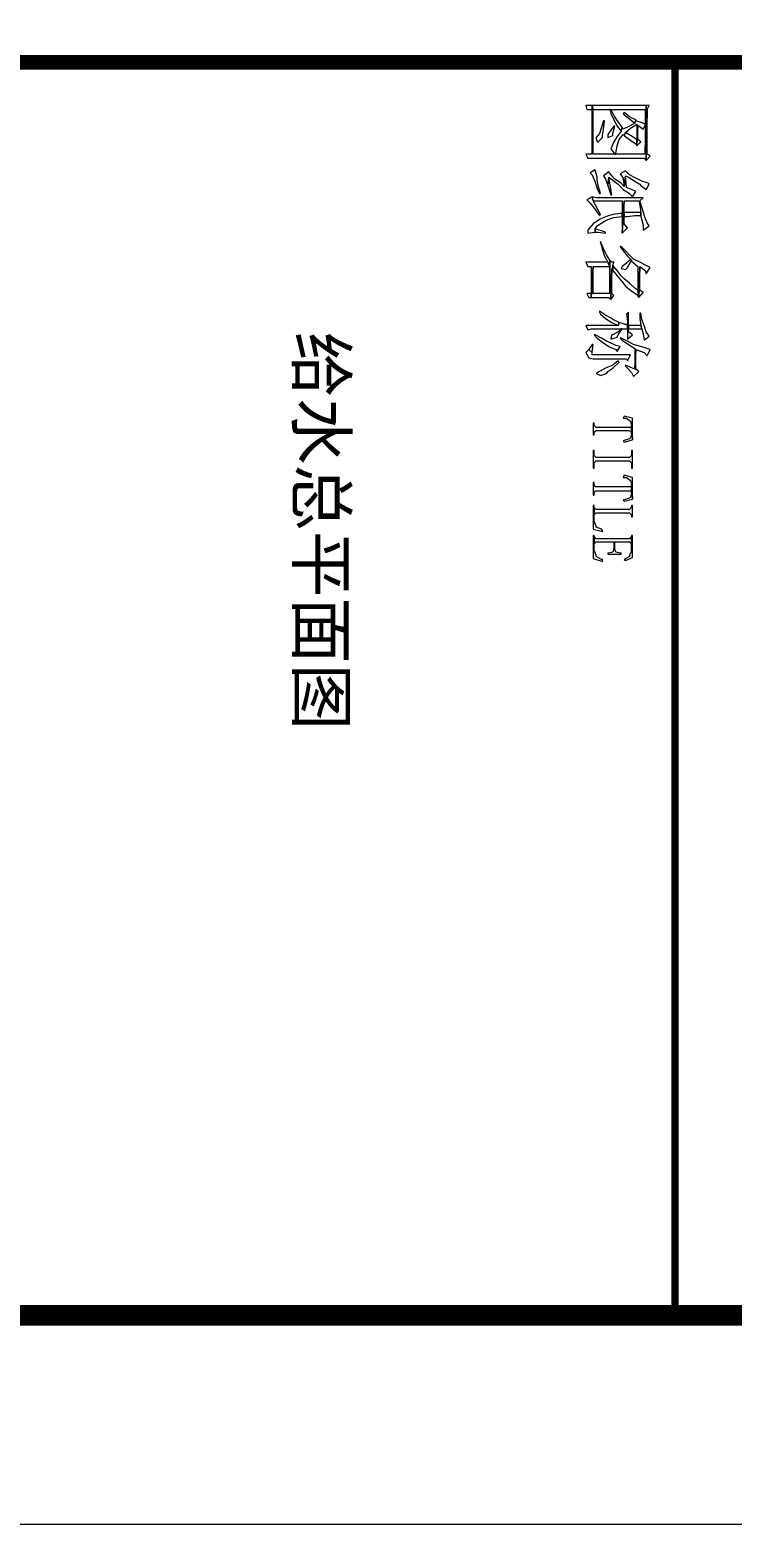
# Model space of a CAD drawing. Header units: millimetres. Extents: x 53009415 to 54059915, y 20499171 to 20796171.
# Drawn here: x 53915463 to 53932282, y 20499171 to 20534948 of the extents above; entities that cross this region are included whole.
import ezdxf

# ---------------------------------------------------------------- set-up
doc = ezdxf.new("R2010")
doc.units = ezdxf.units.MM
doc.header["$LTSCALE"] = 1000
doc.layers.add('PUB_TITLE', color=7, linetype='Continuous', lineweight=20)
doc.layers.add('图框', color=144, linetype='Continuous')
doc.styles.add('图框宋体', font='')
doc.styles.get('图框宋体').set_extended_font_data('SimSun')

# ---------------------------------------------------------------- blocks, each defined once
blk = doc.blocks.new('2015AACI_TQ_A2')
at = {"layer": 'PUB_TITLE'}
for points, const_width in [([(-6000, 40000), (-6000, 0)], 70), ([(-6000, 15200), (0, 15200)], 35)]:
    blk.add_lwpolyline(points, dxfattribs=dict(at, const_width=const_width))
blk.add_lwpolyline([(-6000, 0), (0, 0), (0, 40000), (-6000, 40000)], close=True, dxfattribs=at)
at = {"layer": 'PUB_TITLE', "lineweight": 0}
for points in [[(-5794, 15076.3), (-5794, 15061.3), (-5560.2, 15056.3), (-5560.2, 14807.5), (-5774.1, 14807.5), (-5794, 14802.6), (-5560.2, 14802.6), (-5560.2, 14772.7), (-5540.3, 14782.7), (-5540.3, 14797.6), (-5540.3, 14832.4), (-5540.3, 15051.4), (-5530.3, 15061.3), (-5774.1, 15066.3)], [(-5794, 15061.3), (-5794, 15026.5), (-5794, 14827.4), (-5794, 14802.6), (-5774.1, 14807.5), (-5774.1, 14887.2), (-5774.1, 14892.1), (-5774.1, 15056.3), (-5704.5, 15056.3), (-5699.5, 15056.3), (-5560.2, 15056.3)], [(-5550.2, 15081.2), (-5560.2, 15066.3), (-5774.1, 15066.3), (-5530.3, 15061.3)], [(-5699.5, 15056.3), (-5704.5, 15056.3), (-5709.4, 15046.4), (-5719.4, 15011.6), (-5724.4, 15011.6), (-5709.4, 15006.6), (-5694.5, 14981.7), (-5679.6, 14951.9), (-5689.5, 14946.9), (-5669.6, 14941.9), (-5644.8, 14922), (-5619.9, 14907.1), (-5585, 14892.1), (-5585, 14892.1), (-5560.2, 14912), (-5560.2, 14917), (-5565.1, 14917), (-5600, 14922), (-5629.8, 14931.9), (-5654.7, 14951.9), (-5649.7, 14956.8), (-5664.7, 14961.8), (-5684.6, 14986.7), (-5704.5, 15016.5), (-5629.8, 15016.5), (-5600, 15016.5), (-5699.5, 15021.5), (-5684.6, 15041.4), (-5679.6, 15046.4)], [(-5619.9, 15036.4), (-5629.8, 15021.5), (-5699.5, 15021.5), (-5600, 15016.5)], [(-5415.9, 15076.3), (-5420.8, 15071.3), (-5430.8, 15041.4), (-5445.7, 15011.6), (-5460.6, 14981.7), (-5480.5, 14961.8), (-5465.6, 14936.9), (-5445.7, 14951.9), (-5440.7, 14951.9), (-5405.9, 14956.8), (-5455.7, 14961.8), (-5450.7, 14976.7), (-5430.8, 15006.6), (-5415.9, 15031.5), (-5410.9, 15036.4), (-5391, 15061.3)], [(-5351.2, 15046.4), (-5351.2, 15046.4), (-5351.2, 15011.6), (-5351.2, 14822.5), (-5356.1, 14802.6), (-5336.2, 14807.5), (-5336.2, 14946.9), (-5276.5, 14946.9), (-5261.6, 14946.9), (-5182, 14946.9), (-5336.2, 14956.8), (-5336.2, 15026.5), (-5316.3, 15031.5), (-5336.2, 15031.5)], [(-5216.8, 15076.3), (-5231.7, 15066.3), (-5266.6, 15051.4), (-5271.5, 15051.4), (-5306.4, 15041.4), (-5336.2, 15031.5), (-5316.3, 15031.5), (-5281.5, 15036.4), (-5266.6, 15036.4), (-5261.6, 15036.4), (-5221.8, 15046.4), (-5196.9, 15046.4)], [(-5266.6, 15036.4), (-5281.5, 15036.4), (-5281.5, 15021.5), (-5281.5, 14991.7), (-5281.5, 14956.8), (-5261.6, 14956.8), (-5261.6, 14971.8), (-5266.6, 15006.6)], [(-5017.8, 15081.2), (-5027.7, 15061.3), (-5042.6, 15031.5), (-5057.6, 15001.6), (-5072.5, 14986.7), (-5097.4, 14961.8), (-5117.3, 14941.9), (-5117.3, 14936.9), (-5097.4, 14951.9), (-5072.5, 14971.8), (-5057.6, 14986.7), (-5052.6, 14991.7), (-5047.6, 14991.7), (-5022.7, 15021.5), (-4908.3, 15021.5), (-4873.5, 15026.5), (-5022.7, 15031.5), (-5002.8, 15056.3), (-4987.9, 15061.3)], [(-4873.5, 15026.5), (-4908.3, 15021.5), (-4918.2, 15006.6), (-4943.1, 14981.7), (-4963, 14956.8), (-4977.9, 14941.9), (-5002.8, 14922), (-5027.7, 14902.1), (-5002.8, 14902.1), (-4977.9, 14922), (-4948.1, 14946.9), (-4928.2, 14961.8), (-4908.3, 14986.7), (-4888.4, 15016.5)], [(-4898.3, 15046.4), (-4908.3, 15031.5), (-5022.7, 15031.5), (-4873.5, 15026.5)], [(-4689.3, 15076.3), (-4709.2, 15061.3), (-4739.1, 15051.4), (-4769, 15041.4), (-4798.8, 15036.4), (-4798.8, 15031.5), (-4773.9, 15031.5), (-4739.1, 15036.4), (-4724.2, 15041.4), (-4699.3, 15046.4), (-4669.4, 15051.4)], [(-4724.2, 15041.4), (-4739.1, 15036.4), (-4739.1, 14976.7), (-4724.2, 14976.7)], [(-4624.6, 15081.2), (-4624.6, 15081.2), (-4634.6, 15051.4), (-4644.5, 15016.5), (-4649.5, 15001.6), (-4664.5, 14971.8), (-4679.4, 14941.9), (-4679.4, 14936.9), (-4669.4, 14946.9), (-4649.5, 14976.7), (-4629.6, 15006.6), (-4530.1, 15006.6), (-4624.6, 15011.6), (-4609.7, 15051.4), (-4594.8, 15066.3)], [(-4520.1, 15026.5), (-4530.1, 15011.6), (-4624.6, 15011.6), (-4530.1, 15006.6), (-4550, 14961.8), (-4545, 14961.8), (-4535.1, 14971.8), (-4515.2, 14991.7), (-4495.3, 15001.6)], [(-5724.4, 15011.6), (-5739.3, 14981.7), (-5759.2, 14956.8), (-5754.2, 14951.9), (-5749.3, 14956.8), (-5729.3, 14981.7), (-5709.4, 15006.6)], [(-5600, 15016.5), (-5629.8, 15016.5), (-5649.7, 14986.7), (-5664.7, 14961.8), (-5649.7, 14956.8), (-5629.8, 14981.7), (-5609.9, 15011.6)], [(-5381, 15011.6), (-5391, 14991.7), (-5400.9, 14966.8), (-5455.7, 14961.8), (-5405.9, 14956.8), (-5420.8, 14941.9), (-5440.7, 14912), (-5455.7, 14897.1), (-5475.6, 14882.2), (-5455.7, 14857.3), (-5440.7, 14867.3), (-5410.9, 14877.2), (-5450.7, 14882.2), (-5435.8, 14902.1), (-5415.9, 14927), (-5391, 14951.9), (-5371.1, 14981.7), (-5356.1, 14996.6)], [(-5206.9, 14971.8), (-5226.8, 14956.8), (-5261.6, 14956.8), (-5281.5, 14956.8), (-5336.2, 14956.8), (-5182, 14946.9)], [(-5052.6, 14991.7), (-5057.6, 14986.7), (-5037.7, 14966.8), (-5022.7, 14946.9), (-5012.8, 14941.9), (-5007.8, 14961.8), (-5017.8, 14971.8)], [(-4694.3, 14996.6), (-4709.2, 14976.7), (-4724.2, 14976.7), (-4739.1, 14976.7), (-4803.8, 14976.7), (-4793.8, 14966.8), (-4759, 14971.8), (-4744.1, 14971.8), (-4724.2, 14971.8), (-4674.4, 14971.8)], [(-4724.2, 14971.8), (-4744.1, 14971.8), (-4744.1, 14961.8), (-4754, 14931.9), (-4739.1, 14927), (-4739.1, 14897.1), (-4739.1, 14857.3), (-4739.1, 14822.5), (-4739.1, 14792.6), (-4739.1, 14772.7), (-4719.2, 14782.7), (-4724.2, 14797.6), (-4724.2, 14822.5), (-4724.2, 14852.3), (-4724.2, 14892.1), (-4724.2, 14941.9), (-4724.2, 14946.9)], [(-4599.8, 14986.7), (-4599.8, 14986.7), (-4599.8, 14966.8), (-4599.8, 14941.9), (-4599.8, 14907.1), (-4599.8, 14862.3), (-4599.8, 14812.5), (-4599.8, 14802.6), (-4609.7, 14802.6), (-4624.6, 14787.6), (-4609.7, 14772.7), (-4584.8, 14787.6), (-4579.9, 14807.5), (-4579.9, 14966.8), (-4569.9, 14971.8)], [(-4191.7, 14996.6), (-4296.2, 14996.6), (-4306.2, 14956.8), (-4296.2, 14951.9), (-4296.2, 14966.8), (-4281.3, 14986.7), (-4261.4, 14991.7)], [(-4261.4, 14991.7), (-4251.4, 14991.7), (-4251.4, 14981.7), (-4251.4, 14822.5), (-4256.4, 14817.5), (-4261.4, 14812.5), (-4271.3, 14812.5), (-4271.3, 14807.5), (-4216.6, 14807.5), (-4216.6, 14812.5), (-4226.6, 14812.5), (-4231.5, 14817.5), (-4236.5, 14822.5), (-4236.5, 14976.7), (-4231.5, 14991.7), (-4221.6, 14991.7)], [(-4191.7, 14996.6), (-4261.4, 14991.7), (-4221.6, 14991.7), (-4201.7, 14986.7), (-4196.7, 14981.7), (-4186.7, 14951.9), (-4181.8, 14956.8)], [(-4057.4, 14996.6), (-4142, 14996.6), (-4142, 14991.7), (-4117.1, 14991.7), (-4112.1, 14986.7), (-4107.1, 14981.7), (-4107.1, 14822.5), (-4112.1, 14817.5), (-4117.1, 14812.5), (-4142, 14812.5), (-4142, 14807.5), (-4057.4, 14807.5), (-4057.4, 14812.5), (-4082.2, 14812.5), (-4087.2, 14817.5), (-4092.2, 14822.5), (-4092.2, 14981.7), (-4087.2, 14986.7), (-4082.2, 14991.7), (-4057.4, 14991.7)], [(-3908.1, 14996.6), (-4012.6, 14996.6), (-4022.5, 14956.8), (-4012.6, 14951.9), (-4012.6, 14966.8), (-3997.6, 14986.7), (-3977.7, 14991.7)], [(-3977.7, 14991.7), (-3967.8, 14991.7), (-3967.8, 14981.7), (-3967.8, 14822.5), (-3967.8, 14817.5), (-3977.7, 14812.5), (-3987.7, 14812.5), (-3987.7, 14807.5), (-3928, 14807.5), (-3928, 14812.5), (-3937.9, 14812.5), (-3947.9, 14817.5), (-3947.9, 14822.5), (-3947.9, 14976.7), (-3947.9, 14991.7), (-3937.9, 14991.7)], [(-3908.1, 14996.6), (-3977.7, 14991.7), (-3937.9, 14991.7), (-3918, 14986.7), (-3913.1, 14981.7), (-3903.1, 14951.9), (-3898.1, 14956.8)], [(-3823.5, 14996.6), (-3878.2, 14996.6), (-3878.2, 14991.7), (-3873.2, 14991.7), (-3863.3, 14986.7), (-3858.3, 14981.7), (-3858.3, 14822.5), (-3863.3, 14817.5), (-3868.3, 14812.5), (-3833.4, 14812.5), (-3838.4, 14817.5), (-3843.4, 14822.5), (-3843.4, 14981.7), (-3838.4, 14986.7), (-3833.4, 14991.7), (-3823.5, 14991.7)], [(-3629.4, 14996.6), (-3733.9, 14996.6), (-3733.9, 14991.7), (-3728.9, 14991.7), (-3659.3, 14991.7), (-3639.4, 14981.7), (-3634.4, 14981.7), (-3619.5, 14956.8), (-3614.5, 14961.8)], [(-3728.9, 14991.7), (-3724, 14986.7), (-3719, 14981.7), (-3719, 14822.5), (-3724, 14817.5), (-3728.9, 14812.5), (-3694.1, 14812.5), (-3699.1, 14817.5), (-3704.1, 14822.5), (-3704.1, 14907.1), (-3669.2, 14907.1), (-3704.1, 14912), (-3704.1, 14981.7), (-3699.1, 14986.7), (-3694.1, 14991.7), (-3659.3, 14991.7)], [(-5689.5, 14946.9), (-5714.4, 14927), (-5739.3, 14912), (-5774.1, 14892.1), (-5774.1, 14887.2), (-5754.2, 14892.1), (-5724.4, 14907.1), (-5694.5, 14922), (-5669.6, 14941.9)], [(-5694.5, 14912), (-5694.5, 14907.1), (-5674.6, 14892.1), (-5654.7, 14877.2), (-5639.8, 14877.2), (-5649.7, 14902.1), (-5659.7, 14902.1)], [(-5366.1, 14897.1), (-5450.7, 14882.2), (-5410.9, 14877.2), (-5366.1, 14892.1)], [(-5261.6, 14946.9), (-5276.5, 14946.9), (-5276.5, 14936.9), (-5271.5, 14902.1), (-5261.6, 14872.2), (-5251.6, 14847.4), (-5246.7, 14837.4), (-5226.8, 14807.5), (-5201.9, 14787.6), (-5196.9, 14782.7), (-5182, 14782.7), (-5186.9, 14817.5), (-5201.9, 14817.5), (-5216.8, 14827.4), (-5236.7, 14857.3), (-5246.7, 14877.2), (-5256.6, 14907.1)], [(-5052.6, 14887.2), (-5077.5, 14872.2), (-5107.3, 14857.3), (-5142.2, 14842.4), (-5142.2, 14842.4), (-5137.2, 14842.4), (-5102.4, 14852.3), (-5072.5, 14862.3), (-5042.6, 14877.2), (-5022.7, 14887.2), (-4893.4, 14887.2)], [(-5042.6, 14907.1), (-5042.6, 14897.1), (-5052.6, 14887.2), (-4893.4, 14887.2), (-4893.4, 14807.5), (-5022.7, 14807.5), (-4873.5, 14797.6), (-4873.5, 14832.4), (-4873.5, 14882.2), (-4863.5, 14892.1), (-5012.8, 14897.1), (-5002.8, 14902.1), (-5027.7, 14902.1)], [(-5022.7, 14887.2), (-5042.6, 14877.2), (-5042.6, 14837.4), (-5042.6, 14817.5), (-5042.6, 14772.7), (-5022.7, 14782.7), (-5022.7, 14797.6), (-4893.4, 14797.6), (-4873.5, 14797.6), (-5022.7, 14807.5)], [(-4883.4, 14907.1), (-4893.4, 14897.1), (-5012.8, 14897.1), (-4863.5, 14892.1)], [(-4754, 14931.9), (-4769, 14902.1), (-4773.9, 14897.1), (-4788.9, 14867.3), (-4808.8, 14837.4), (-4803.8, 14837.4), (-4793.8, 14842.4), (-4773.9, 14867.3), (-4754, 14897.1), (-4739.1, 14927)], [(-4724.2, 14946.9), (-4724.2, 14941.9), (-4709.2, 14927), (-4694.3, 14902.1), (-4694.3, 14897.1), (-4679.4, 14892.1), (-4674.4, 14892.1), (-4684.4, 14922), (-4694.3, 14927)], [(-4639.6, 14936.9), (-4644.5, 14917), (-4659.5, 14882.2), (-4664.5, 14872.2), (-4679.4, 14847.4), (-4694.3, 14817.5), (-4694.3, 14812.5), (-4679.4, 14827.4), (-4659.5, 14852.3), (-4639.6, 14882.2), (-4624.6, 14917), (-4614.7, 14922)], [(-4564.9, 14931.9), (-4569.9, 14927), (-4550, 14902.1), (-4540, 14877.2), (-4535.1, 14867.3), (-4520.1, 14837.4), (-4510.2, 14822.5), (-4500.2, 14842.4), (-4510.2, 14872.2), (-4520.1, 14877.2), (-4535.1, 14902.1)], [(-3644.3, 14941.9), (-3649.3, 14941.9), (-3649.3, 14936.9), (-3654.3, 14917), (-3669.2, 14912), (-3704.1, 14912), (-3669.2, 14907.1), (-3654.3, 14902.1), (-3649.3, 14882.2), (-3649.3, 14877.2), (-3644.3, 14877.2)], [(-5719.4, 14862.3), (-5719.4, 14857.3), (-5689.5, 14847.4), (-5659.7, 14837.4), (-5639.8, 14822.5), (-5634.8, 14822.5), (-5619.9, 14827.4), (-5619.9, 14832.4), (-5639.8, 14852.3), (-5649.7, 14852.3), (-5679.6, 14857.3)], [(-5371.1, 14842.4), (-5371.1, 14842.4), (-5410.9, 14832.4), (-5435.8, 14827.4), (-5450.7, 14827.4), (-5485.5, 14817.5), (-5470.6, 14792.6), (-5460.6, 14802.6), (-5460.6, 14802.6), (-5425.8, 14817.5), (-5395.9, 14827.4), (-5371.1, 14837.4)], [(-5271.5, 14842.4), (-5336.2, 14807.5), (-5356.1, 14802.6), (-5341.2, 14777.7), (-5326.3, 14792.6), (-5301.4, 14812.5), (-5266.6, 14837.4)], [(-5186.9, 14867.3), (-5201.9, 14817.5), (-5186.9, 14817.5), (-5186.9, 14832.4), (-5182, 14867.3)], [(-3758.8, 14852.3), (-3763.8, 14847.4), (-3773.7, 14822.5), (-3778.7, 14822.5), (-3803.6, 14812.5), (-3833.4, 14812.5), (-3868.3, 14812.5), (-3878.2, 14812.5), (-3878.2, 14807.5), (-3763.8, 14807.5), (-3753.8, 14852.3)], [(-3619.5, 14852.3), (-3619.5, 14847.4), (-3634.4, 14822.5), (-3639.4, 14822.5), (-3664.2, 14812.5), (-3694.1, 14812.5), (-3728.9, 14812.5), (-3733.9, 14812.5), (-3733.9, 14807.5), (-3624.4, 14807.5), (-3609.5, 14852.3)], [(-5794, 14802.6), (-5794, 14772.7), (-5774.1, 14777.7), (-5774.1, 14802.6), (-5560.2, 14802.6)], [(-4873.5, 14797.6), (-4893.4, 14797.6), (-4893.4, 14777.7), (-4873.5, 14787.6)], [(-4649.5, 14807.5), (-4649.5, 14802.6), (-4624.6, 14787.6), (-4609.7, 14802.6)]]:
    blk.add_lwpolyline(points, close=True, dxfattribs=at)

msp = doc.modelspace()

# ---------------------------------------------------------------- linework, layer by layer
at = {"layer": 'PUB_TITLE'}
msp.add_lwpolyline([(53849915.383, 20796170.783), (53849915.383, 20499170.783), (54059915.383, 20499170.783), (54059915.383, 20796170.783)], close=True, dxfattribs=at)
at = {"layer": 'PUB_TITLE', "const_width": 500}
msp.add_lwpolyline([(53854915.383, 20783670.783), (53854915.383, 20504170.783), (54054915.383, 20504170.783), (54054915.383, 20783670.783)], close=True, dxfattribs=at)

# ---------------------------------------------------------------- block references
at = {"layer": 'PUB_TITLE', "xscale": 5, "yscale": 5, "zscale": 5, "rotation": 270}
msp.add_blockref('2015AACI_TQ_A2', (53854915.383, 20504170.783), dxfattribs=at)

# ---------------------------------------------------------------- texts
at = {"layer": '图框', "style": '图框宋体'}
msp.add_text('给水总平面图', height=1166.2834, rotation=270, dxfattribs=at).set_placement((53921864.263, 20527725.447, -17145.6))

doc.saveas('drawing.dxf')
